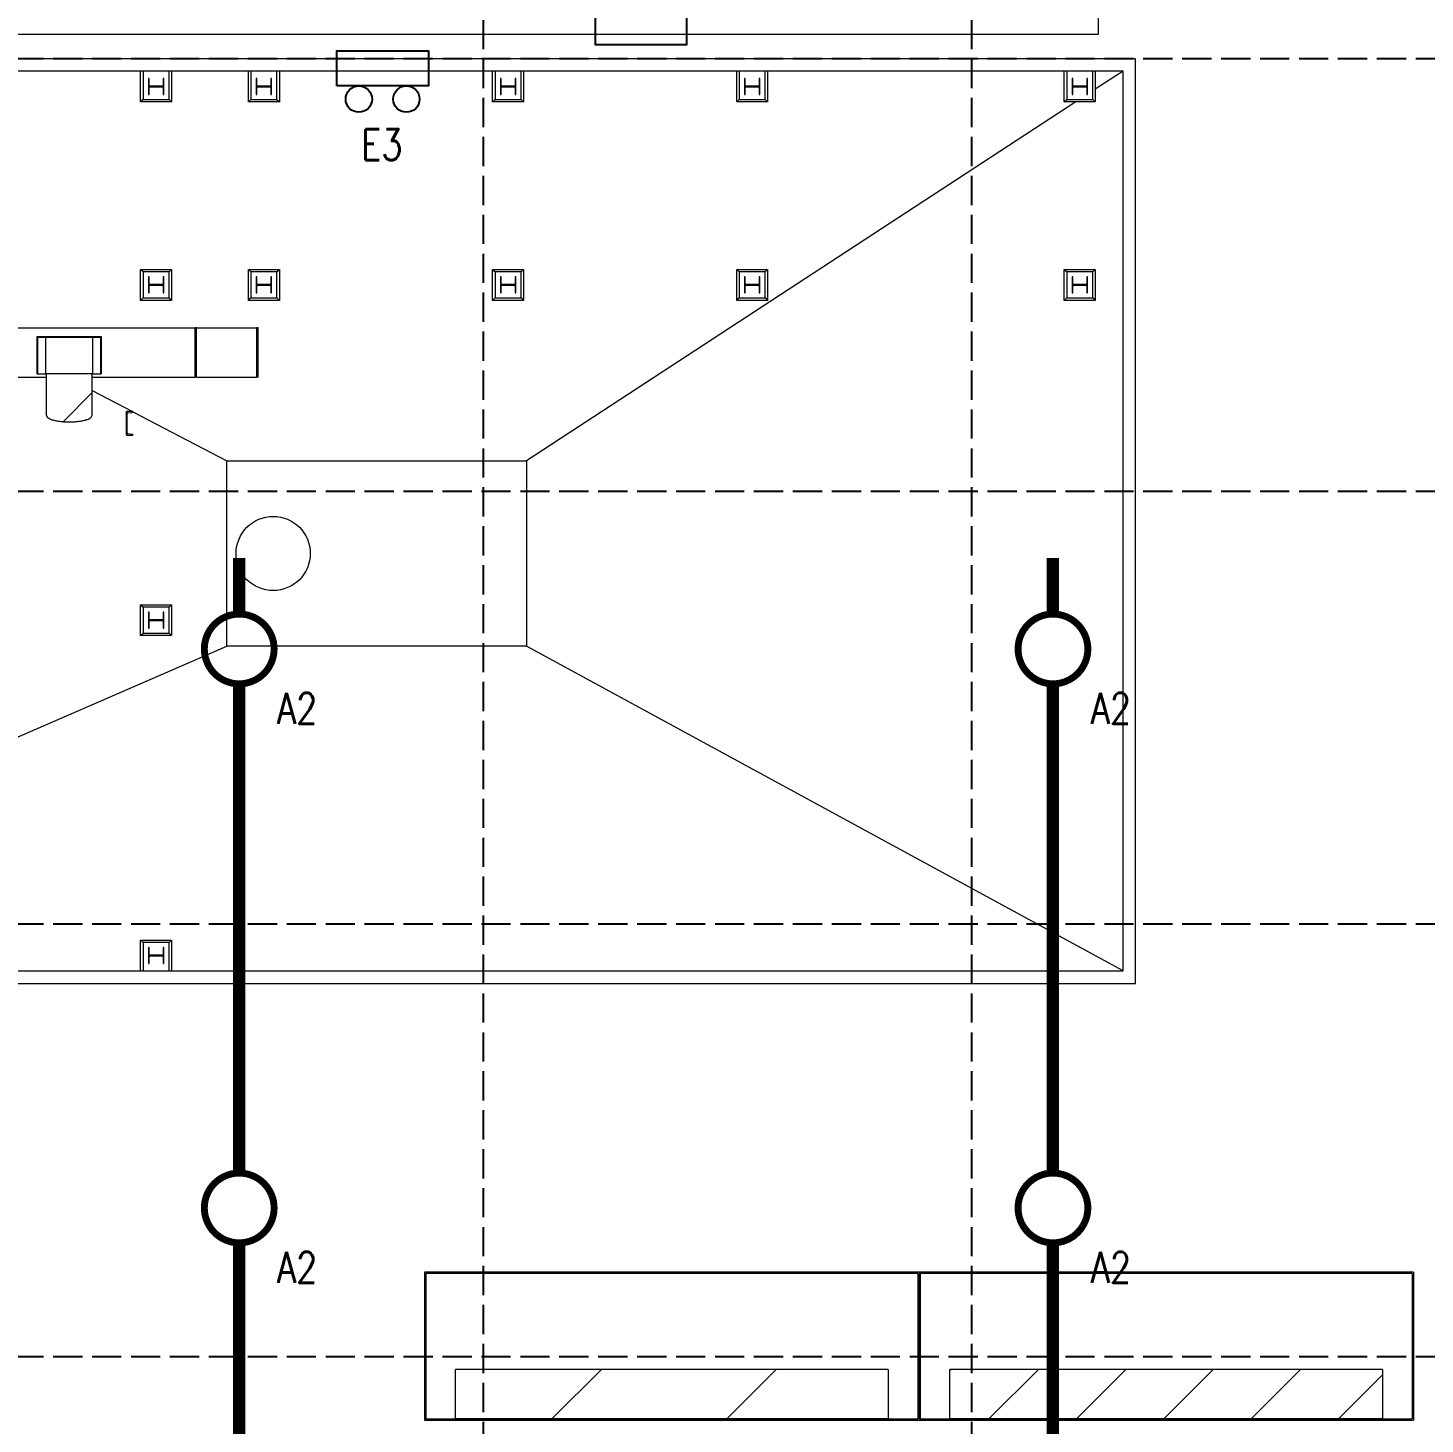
# Model space of a CAD drawing. Header units: millimetres. Extents: x 91119 to 433967, y 16708 to 144224.
# Drawn here: x 354484 to 377089, y 48609 to 71196 of the extents above; entities that cross this region are included whole.
import ezdxf

# ---------------------------------------------------------------- set-up
doc = ezdxf.new("R2010")
doc.units = ezdxf.units.MM
doc.header["$LTSCALE"] = 100
doc.linetypes.add('121217 IES and EMR$0$XKITLINE03', pattern=[6.299213, 4.724409, -1.574803])
doc.linetypes.add('DASHED', pattern=[19.05, 12.7, -6.35])
for name, color, linetype in [('121217 IES and EMR$0$grid', 8, 'Continuous'), ('121217 IES and EMR$0$Xref', 8, 'Continuous'), ('Lighting', 5, 'Continuous')]:
    doc.layers.add(name, color=color, linetype=linetype)
doc.styles.add('ROMANS', font='romans.shx', dxfattribs={"width": 0.8, "height": 2.5})

msp = doc.modelspace()

# ---------------------------------------------------------------- linework, layer by layer
at = {"layer": '121217 IES and EMR$0$grid', "linetype": '121217 IES and EMR$0$XKITLINE03'}
for p, q in [((361852, 138095), (361852, 25094)), ((369752, 138095), (369752, 25094)), ((409538, 70694), (255652, 70694)), ((409538, 63694), (256276, 63694)), ((409538, 56694), (257573, 56694)), ((409538, 49694), (255652, 49694))]:
    msp.add_line(p, q, dxfattribs=at)
at = {"layer": '121217 IES and EMR$0$Xref', "linetype": 'Continuous', "lineweight": 20}
for p, q in [((371806, 71094), (371806, 76694)), ((347402, 71094), (371806, 71094)), ((372402, 70699), (345402, 70699)), ((372402, 55739), (372402, 70699)), ((372202, 70499), (345602, 70499)), ((356307, 69999), (356307, 70499)), ((356767, 70499), (356347, 70499)), ((356347, 70499), (356347, 70039)), ((356433, 70378), (356433, 70120)), ((356445, 70378), (356433, 70378)), ((356445, 70267), (356445, 70378)), ((356670, 70378), (356670, 70267)), ((356682, 70378), (356670, 70378)), ((356682, 70120), (356682, 70378)), ((356767, 70039), (356767, 70499)), ((356807, 70499), (356807, 69999)), ((358052, 69999), (358052, 70499)), ((358512, 70499), (358092, 70499)), ((358092, 70499), (358092, 70039)), ((358178, 70378), (358178, 70120)), ((358190, 70378), (358178, 70378)), ((358190, 70267), (358190, 70378)), ((358427, 70378), (358415, 70378)), ((358415, 70378), (358415, 70267)), ((358427, 70120), (358427, 70378)), ((358512, 70039), (358512, 70499)), ((358552, 70499), (358552, 69999)), ((362002, 69999), (362002, 70499)), ((362462, 70499), (362042, 70499)), ((362042, 70499), (362042, 70039)), ((362128, 70378), (362128, 70120)), ((362140, 70378), (362128, 70378)), ((362140, 70267), (362140, 70378)), ((362377, 70378), (362365, 70378)), ((362365, 70378), (362365, 70267)), ((362377, 70120), (362377, 70378)), ((362462, 70039), (362462, 70499)), ((362502, 70499), (362502, 69999)), ((365952, 69999), (365952, 70499)), ((366412, 70499), (365992, 70499)), ((365992, 70499), (365992, 70039)), ((366078, 70378), (366078, 70120)), ((366090, 70378), (366078, 70378)), ((366090, 70267), (366090, 70378)), ((366327, 70378), (366315, 70378)), ((366315, 70378), (366315, 70267)), ((366327, 70120), (366327, 70378)), ((366412, 70039), (366412, 70499)), ((366452, 70499), (366452, 69999)), ((371252, 69999), (371252, 70499)), ((371712, 70499), (371292, 70499)), ((371292, 70499), (371292, 70039)), ((371378, 70378), (371378, 70120)), ((371390, 70378), (371378, 70378)), ((371390, 70267), (371390, 70378)), ((371627, 70378), (371615, 70378)), ((371615, 70378), (371615, 70267)), ((371627, 70120), (371627, 70378)), ((371712, 70039), (371712, 70499)), ((372202, 70499), (371752, 70205)), ((371752, 70499), (371752, 69999)), ((372202, 55939), (372202, 70499)), ((356433, 70120), (356445, 70120)), ((356445, 70120), (356445, 70230)), ((356658, 70255), (356457, 70255)), ((356457, 70243), (356658, 70243)), ((356670, 70230), (356670, 70120)), ((356670, 70120), (356682, 70120)), ((358178, 70120), (358190, 70120)), ((358190, 70120), (358190, 70230)), ((358403, 70255), (358202, 70255)), ((358202, 70243), (358403, 70243)), ((358415, 70230), (358415, 70120)), ((358415, 70120), (358427, 70120)), ((362128, 70120), (362140, 70120)), ((362140, 70120), (362140, 70230)), ((362353, 70255), (362152, 70255)), ((362152, 70243), (362353, 70243)), ((362365, 70230), (362365, 70120)), ((362365, 70120), (362377, 70120)), ((366078, 70120), (366090, 70120)), ((366090, 70120), (366090, 70230)), ((366303, 70255), (366102, 70255)), ((366102, 70243), (366303, 70243)), ((366315, 70230), (366315, 70120)), ((366315, 70120), (366327, 70120)), ((371378, 70120), (371390, 70120)), ((371390, 70120), (371390, 70230)), ((371603, 70255), (371402, 70255)), ((371402, 70243), (371603, 70243)), ((371615, 70230), (371615, 70120)), ((371615, 70120), (371627, 70120)), ((356347, 70039), (356307, 69999)), ((356807, 69999), (356307, 69999)), ((356347, 70039), (356767, 70039)), ((356767, 70039), (356807, 69999)), ((358092, 70039), (358052, 69999)), ((358552, 69999), (358052, 69999)), ((358092, 70039), (358512, 70039)), ((358512, 70039), (358552, 69999)), ((362002, 69999), (362042, 70039)), ((362502, 69999), (362002, 69999)), ((362042, 70039), (362462, 70039)), ((362502, 69999), (362462, 70039)), ((371437, 69999), (362552, 64194)), ((365992, 70039), (365952, 69999)), ((366452, 69999), (365952, 69999)), ((365992, 70039), (366412, 70039)), ((366412, 70039), (366452, 69999)), ((371252, 69999), (371292, 70039)), ((371752, 69999), (371252, 69999)), ((371292, 70039), (371712, 70039)), ((371752, 69999), (371712, 70039)), ((356307, 66789), (356307, 67289)), ((356307, 67289), (356807, 67289)), ((356347, 67249), (356307, 67289)), ((356767, 67249), (356347, 67249)), ((356347, 67249), (356347, 66829)), ((356433, 67168), (356433, 66910)), ((356445, 67168), (356433, 67168)), ((356445, 67057), (356445, 67168)), ((356670, 67168), (356670, 67057)), ((356682, 67168), (356670, 67168)), ((356682, 66910), (356682, 67168)), ((356767, 67249), (356807, 67289)), ((356767, 66829), (356767, 67249)), ((356807, 67289), (356807, 66789)), ((358052, 67289), (358552, 67289)), ((358052, 66789), (358052, 67289)), ((358052, 67289), (358092, 67249)), ((358092, 67249), (358092, 66829)), ((358512, 67249), (358092, 67249)), ((358178, 67168), (358178, 66910)), ((358190, 67168), (358178, 67168)), ((358190, 67057), (358190, 67168)), ((358415, 67168), (358415, 67057)), ((358427, 67168), (358415, 67168)), ((358427, 66910), (358427, 67168)), ((358512, 67249), (358552, 67289)), ((358512, 66829), (358512, 67249)), ((358552, 67289), (358552, 66789)), ((362002, 67289), (362502, 67289)), ((362002, 66789), (362002, 67289)), ((362002, 67289), (362042, 67249)), ((362042, 67249), (362042, 66829)), ((362462, 67249), (362042, 67249)), ((362128, 67168), (362128, 66910)), ((362140, 67168), (362128, 67168)), ((362140, 67057), (362140, 67168)), ((362377, 67168), (362365, 67168)), ((362365, 67168), (362365, 67057)), ((362377, 66910), (362377, 67168)), ((362462, 67249), (362502, 67289)), ((362462, 66829), (362462, 67249)), ((362502, 67289), (362502, 66789)), ((365952, 67289), (366452, 67289)), ((365952, 66789), (365952, 67289)), ((365952, 67289), (365992, 67249)), ((365992, 67249), (365992, 66829)), ((366412, 67249), (365992, 67249)), ((366078, 67168), (366078, 66910)), ((366090, 67168), (366078, 67168)), ((366090, 67057), (366090, 67168)), ((366315, 67168), (366315, 67057)), ((366327, 67168), (366315, 67168)), ((366327, 66910), (366327, 67168)), ((366412, 67249), (366452, 67289)), ((366412, 66829), (366412, 67249)), ((366452, 67289), (366452, 66789)), ((371252, 67289), (371752, 67289)), ((371252, 66789), (371252, 67289)), ((371252, 67289), (371292, 67249)), ((371292, 67249), (371292, 66829)), ((371712, 67249), (371292, 67249)), ((371378, 67168), (371378, 66910)), ((371390, 67168), (371378, 67168)), ((371390, 67057), (371390, 67168)), ((371615, 67168), (371615, 67057)), ((371627, 67168), (371615, 67168)), ((371627, 66910), (371627, 67168)), ((371712, 67249), (371752, 67289)), ((371712, 66829), (371712, 67249)), ((371752, 67289), (371752, 66789)), ((356445, 66910), (356445, 67020)), ((356658, 67045), (356457, 67045)), ((356457, 67033), (356658, 67033)), ((356670, 67020), (356670, 66910)), ((358190, 66910), (358190, 67020)), ((358403, 67045), (358202, 67045)), ((358202, 67033), (358403, 67033)), ((358415, 67020), (358415, 66910)), ((362140, 66910), (362140, 67020)), ((362353, 67045), (362152, 67045)), ((362152, 67033), (362353, 67033)), ((362365, 67020), (362365, 66910)), ((366090, 66910), (366090, 67020)), ((366303, 67045), (366102, 67045)), ((366102, 67033), (366303, 67033)), ((366315, 67020), (366315, 66910)), ((371390, 66910), (371390, 67020)), ((371603, 67045), (371402, 67045)), ((371402, 67033), (371603, 67033)), ((371615, 67020), (371615, 66910)), ((356307, 66789), (356347, 66829)), ((356807, 66789), (356307, 66789)), ((356347, 66829), (356767, 66829)), ((356433, 66910), (356445, 66910)), ((356670, 66910), (356682, 66910)), ((356807, 66789), (356767, 66829)), ((358052, 66789), (358092, 66829)), ((358552, 66789), (358052, 66789)), ((358092, 66829), (358512, 66829)), ((358178, 66910), (358190, 66910)), ((358415, 66910), (358427, 66910)), ((358512, 66829), (358552, 66789)), ((362002, 66789), (362042, 66829)), ((362502, 66789), (362002, 66789)), ((362042, 66829), (362462, 66829)), ((362128, 66910), (362140, 66910)), ((362365, 66910), (362377, 66910)), ((362462, 66829), (362502, 66789)), ((365952, 66789), (365992, 66829)), ((366452, 66789), (365952, 66789)), ((365992, 66829), (366412, 66829)), ((366078, 66910), (366090, 66910)), ((366315, 66910), (366327, 66910)), ((366412, 66829), (366452, 66789)), ((371252, 66789), (371292, 66829)), ((371752, 66789), (371252, 66789)), ((371292, 66829), (371712, 66829)), ((371378, 66910), (371390, 66910)), ((371615, 66910), (371627, 66910)), ((371712, 66829), (371752, 66789)), ((353954, 66344), (357184, 66344)), ((357210, 66344), (357184, 66344)), ((357184, 66344), (357184, 65544)), ((357210, 66344), (358181, 66344)), ((357210, 65544), (357210, 66344)), ((358207, 66344), (358181, 66344)), ((358181, 66344), (358181, 65544)), ((358207, 65544), (358207, 66344)), ((354635, 66204), (355670, 66204)), ((354635, 65599), (354635, 66204)), ((354645, 65599), (354645, 66196)), ((354645, 66196), (355660, 66196)), ((354772, 65599), (354772, 66196)), ((355533, 65599), (355533, 66196)), ((355660, 66196), (355660, 65599)), ((355670, 66204), (355670, 65599)), ((354635, 65599), (354645, 65599)), ((354645, 65599), (354772, 65599)), ((355524, 65598), (354781, 65598)), ((354781, 65598), (354781, 64938)), ((355524, 64938), (355524, 65598)), ((355533, 65599), (355660, 65599)), ((355660, 65599), (355670, 65599)), ((353954, 65544), (354781, 65544)), ((355524, 65544), (357184, 65544)), ((355524, 65329), (356177, 64989)), ((357210, 65544), (357184, 65544)), ((357210, 65544), (358181, 65544)), ((358207, 65544), (358181, 65544)), ((356078, 64608), (356078, 64989)), ((356179, 64989), (356078, 64989)), ((356088, 64643), (356088, 64954)), ((356103, 64970), (356171, 64976)), ((356179, 64989), (356179, 64985)), ((356179, 64987), (357702, 64194)), ((356078, 64608), (356179, 64608)), ((356171, 64621), (356103, 64627)), ((356179, 64612), (356179, 64608)), ((357702, 64194), (362552, 64194)), ((357702, 61194), (357702, 64194)), ((362552, 64194), (362552, 61194)), ((356307, 61864), (356807, 61864)), ((356307, 61364), (356307, 61864)), ((356307, 61864), (356347, 61824)), ((356347, 61824), (356347, 61404)), ((356767, 61824), (356347, 61824)), ((356433, 61743), (356433, 61485)), ((356445, 61743), (356433, 61743)), ((356445, 61632), (356445, 61743)), ((356670, 61743), (356670, 61632)), ((356682, 61743), (356670, 61743)), ((356682, 61485), (356682, 61743)), ((356767, 61824), (356807, 61864)), ((356767, 61404), (356767, 61824)), ((356807, 61864), (356807, 61364)), ((356445, 61485), (356445, 61595)), ((356658, 61620), (356457, 61620)), ((356457, 61608), (356658, 61608)), ((356670, 61595), (356670, 61485)), ((356307, 61364), (356347, 61404)), ((356807, 61364), (356307, 61364)), ((356347, 61404), (356767, 61404)), ((356433, 61485), (356445, 61485)), ((356670, 61485), (356682, 61485)), ((356767, 61404), (356807, 61364)), ((353277, 59272), (357702, 61194)), ((362552, 61194), (357702, 61194)), ((372202, 55939), (362552, 61194)), ((356307, 55939), (356307, 56439)), ((356307, 56439), (356807, 56439)), ((356347, 56399), (356307, 56439)), ((356767, 56399), (356347, 56399)), ((356347, 56399), (356347, 55939)), ((356433, 56318), (356433, 56060)), ((356445, 56318), (356433, 56318)), ((356445, 56207), (356445, 56318)), ((356670, 56318), (356670, 56207)), ((356682, 56318), (356670, 56318)), ((356682, 56060), (356682, 56318)), ((356767, 56399), (356807, 56439)), ((356767, 55939), (356767, 56399)), ((356807, 56439), (356807, 55939)), ((356445, 56060), (356445, 56170)), ((356658, 56195), (356457, 56195)), ((356457, 56183), (356658, 56183)), ((356670, 56170), (356670, 56060)), ((345602, 55939), (372202, 55939)), ((356347, 55939), (356767, 55939)), ((356433, 56060), (356445, 56060)), ((356670, 56060), (356682, 56060)), ((345402, 55739), (372402, 55739)), ((360902, 51064), (360902, 48674)), ((368902, 51064), (360902, 51064)), ((368882, 51044), (360922, 51044)), ((360922, 51044), (360922, 48694)), ((368882, 51044), (368882, 48694)), ((368902, 51064), (368902, 48674)), ((368902, 51064), (368902, 48674)), ((376902, 51064), (368902, 51064)), ((376882, 51044), (368922, 51044)), ((368922, 51044), (368922, 48694)), ((376882, 51044), (376882, 48694)), ((376902, 51064), (376902, 48674)), ((368402, 49494), (361402, 49494)), ((361402, 48694), (361402, 49494)), ((368402, 49494), (368402, 48694)), ((376402, 49494), (369402, 49494)), ((369402, 48694), (369402, 49494)), ((376402, 49494), (376402, 48694)), ((360902, 48674), (368902, 48674)), ((360922, 48694), (368882, 48694)), ((368402, 48694), (361402, 48694)), ((368902, 48674), (376902, 48674)), ((368922, 48694), (376882, 48694)), ((376402, 48694), (369402, 48694))]:
    msp.add_line(p, q, dxfattribs=at)
at = {"layer": '121217 IES and EMR$0$Xref', "linetype": 'Continuous', "lineweight": 0}
for p, q in [((366090, 70206), (366078, 70194)), ((366138, 70255), (366126, 70243)), ((371390, 67021), (371378, 67009)), ((371414, 67045), (371402, 67033)), ((355016, 66204), (355008, 66196)), ((358181, 66026), (358207, 66000)), ((354645, 65832), (354635, 65823)), ((357184, 65609), (357210, 65583)), ((355524, 65297), (355053, 64826)), ((356444, 56318), (356433, 56306)), ((363244, 51064), (363264, 51044)), ((366073, 51064), (366093, 51044)), ((368901, 51064), (368902, 51062)), ((368902, 51062), (368922, 51042)), ((370315, 51064), (370335, 51044)), ((371729, 51064), (371749, 51044)), ((373144, 51064), (373164, 51044)), ((374558, 51064), (374578, 51044)), ((375972, 51064), (375992, 51044)), ((360902, 50577), (360922, 50557)), ((376882, 50153), (376902, 50133)), ((368902, 49648), (368922, 49628)), ((363762, 49494), (362962, 48694)), ((366591, 49494), (365791, 48694)), ((369419, 49494), (369402, 49477)), ((370833, 49494), (370033, 48694)), ((372247, 49494), (371447, 48694)), ((373662, 49494), (372862, 48694)), ((375076, 49494), (374276, 48694)), ((376402, 49406), (375690, 48694)), ((362786, 48694), (362806, 48674)), ((365614, 48694), (365634, 48674)), ((368443, 48694), (368463, 48674)), ((369857, 48694), (369877, 48674)), ((371271, 48694), (371291, 48674)), ((372685, 48694), (372705, 48674)), ((374099, 48694), (374119, 48674)), ((375514, 48694), (375534, 48674)), ((376882, 48739), (376902, 48719))]:
    msp.add_line(p, q, dxfattribs=at)
at = {"layer": '121217 IES and EMR$0$Xref', "linetype": 'Continuous', "lineweight": 20}
msp.add_circle((358452, 62694), 600, dxfattribs=at)
for centre, radius, start, end in [((356457, 70267), 12.7, 180, 270), ((356457, 70230), 12.7, 90, 180), ((356658, 70267), 12.7, 270, 0), ((356658, 70230), 12.7, 0, 90), ((358202, 70267), 12.7, 180, 270), ((358202, 70230), 12.7, 90, 180), ((358403, 70267), 12.7, 270, 0), ((358403, 70230), 12.7, 0, 90), ((362152, 70267), 12.7, 180, 270), ((362152, 70230), 12.7, 90, 180), ((362353, 70267), 12.7, 270, 0), ((362353, 70230), 12.7, 0, 90), ((366102, 70267), 12.7, 180, 270), ((366102, 70230), 12.7, 90, 180), ((366303, 70267), 12.7, 270, 0), ((366303, 70230), 12.7, 0, 90), ((371402, 70267), 12.7, 180, 270), ((371402, 70230), 12.7, 90, 180), ((371603, 70267), 12.7, 270, 0), ((371603, 70230), 12.7, 0, 90), ((356457, 67057), 12.7, 180, 270), ((356457, 67020), 12.7, 90, 180), ((356658, 67057), 12.7, 270, 0), ((356658, 67020), 12.7, 0, 90), ((358202, 67057), 12.7, 180, 270), ((358202, 67020), 12.7, 90, 180), ((358403, 67057), 12.7, 270, 0), ((358403, 67020), 12.7, 0, 90), ((362152, 67057), 12.7, 180, 270), ((362152, 67020), 12.7, 90, 180), ((362353, 67057), 12.7, 270, 0), ((362353, 67020), 12.7, 0, 90), ((366102, 67057), 12.7, 180, 270), ((366102, 67020), 12.7, 90, 180), ((366303, 67057), 12.7, 270, 0), ((366303, 67020), 12.7, 0, 90), ((371402, 67057), 12.7, 180, 270), ((371402, 67020), 12.7, 90, 180), ((371603, 67057), 12.7, 270, 0), ((371603, 67020), 12.7, 0, 90), ((356104, 64954), 16, 95.1017, 180), ((356170, 64985), 9, 275.1017, 0), ((356104, 64643), 16, 180, 264.8983), ((356170, 64612), 9, 0, 84.8983), ((356457, 61632), 12.7, 180, 270), ((356457, 61595), 12.7, 90, 180), ((356658, 61632), 12.7, 270, 0), ((356658, 61595), 12.7, 0, 90), ((356457, 56207), 12.7, 180, 270), ((356457, 56170), 12.7, 90, 180), ((356658, 56207), 12.7, 270, 0), ((356658, 56170), 12.7, 0, 90)]:
    msp.add_arc(centre, radius, start, end, dxfattribs=at)
for points, knots in [([(354781, 64938), (354781, 64937), (354781, 64936), (354781, 64934), (354781, 64933), (354781, 64931), (354782, 64929), (354782, 64926), (354783, 64924), (354784, 64921), (354785, 64919), (354787, 64914), (354788, 64911), (354791, 64907), (354792, 64905), (354794, 64903), (354794, 64903), (354795, 64901), (354796, 64901), (354799, 64897), (354801, 64895), (354807, 64890), (354809, 64888), (354813, 64885), (354815, 64884), (354818, 64882), (354819, 64881), (354824, 64879), (354827, 64877), (354836, 64872), (354842, 64869), (354855, 64864), (354861, 64861), (354871, 64858), (354874, 64857), (354881, 64855), (354884, 64854), (354894, 64852), (354901, 64850), (354908, 64849)], [0, 0, 0, 0, 0.015625, 0.015625, 0.03125, 0.03125, 0.0625, 0.0625, 0.09375, 0.09375, 0.125, 0.125, 0.1875, 0.1875, 0.21875, 0.21875, 0.234375, 0.234375, 0.25, 0.25, 0.3125, 0.3125, 0.375, 0.375, 0.40625, 0.40625, 0.4375, 0.4375, 0.5, 0.5, 0.625, 0.625, 0.75, 0.75, 0.8125, 0.8125, 0.875, 0.875, 1, 1, 1, 1]), ([(355397, 64849), (355404, 64850), (355411, 64852), (355424, 64855), (355431, 64857), (355444, 64861), (355450, 64864), (355460, 64868), (355463, 64869), (355467, 64871), (355469, 64872), (355472, 64873), (355474, 64874), (355478, 64877), (355481, 64878), (355487, 64882), (355490, 64884), (355496, 64888), (355498, 64890), (355502, 64893), (355502, 64894), (355504, 64895), (355504, 64896), (355506, 64898), (355507, 64899), (355511, 64903), (355513, 64905), (355516, 64910), (355517, 64911), (355518, 64914), (355519, 64916), (355520, 64919), (355521, 64921), (355522, 64923), (355522, 64924), (355523, 64926), (355523, 64927), (355524, 64931), (355524, 64934), (355524, 64938)], [0, 0, 0, 0, 0.125, 0.125, 0.25, 0.25, 0.375, 0.375, 0.4375, 0.4375, 0.46875, 0.46875, 0.5, 0.5, 0.5625, 0.5625, 0.625, 0.625, 0.6875, 0.6875, 0.703125, 0.703125, 0.71875, 0.71875, 0.75, 0.75, 0.8125, 0.8125, 0.84375, 0.84375, 0.875, 0.875, 0.90625, 0.90625, 0.921875, 0.921875, 0.9375, 0.9375, 1, 1, 1, 1]), ([(354908, 64849), (354928, 64844), (354948, 64840), (354988, 64833), (355009, 64830), (355049, 64826), (355070, 64824), (355111, 64822), (355131, 64821), (355162, 64821), (355172, 64821), (355188, 64822), (355193, 64822), (355203, 64822), (355209, 64823), (355234, 64824), (355255, 64826), (355296, 64830), (355316, 64833), (355357, 64840), (355377, 64844), (355397, 64849)], [0, 0, 0, 0, 0.125, 0.125, 0.25, 0.25, 0.375, 0.375, 0.5, 0.5, 0.5625, 0.5625, 0.59375, 0.59375, 0.625, 0.625, 0.75, 0.75, 0.875, 0.875, 1, 1, 1, 1])]:
    msp.add_open_spline(points, degree=3, knots=knots, dxfattribs=at)
at = {"layer": 'Lighting'}
for points in [[(363663, 71497), (363663, 70928), (365145, 70928), (365145, 71497)], [(359482, 70258), (359482, 70828), (360964, 70828), (360964, 70258)]]:
    msp.add_lwpolyline(points, close=True, dxfattribs=at)
at = {"layer": 'Lighting', "color": 1, "linetype": 'DASHED', "const_width": 200}
for points in [[(357902, 61714), (357902, 62619)], [(371069, 61714), (371069, 62619)], [(357902, 52669), (357902, 60585)], [(371069, 52669), (371069, 60585)], [(357902, 43625), (357902, 51540)], [(371069, 43625), (371069, 51540)]]:
    msp.add_lwpolyline(points, dxfattribs=at)
at = {"layer": 'Lighting', "const_width": 112}
for points in [[(357338, 61149, 1), (358467, 61149, 1)], [(370504, 61149, 1), (371633, 61149, 1)], [(357338, 52105, 1), (358467, 52105, 1)], [(370504, 52105, 1), (371633, 52105, 1)]]:
    msp.add_lwpolyline(points, format="xyb", close=True, dxfattribs=at)
at = {"layer": 'Lighting'}
for centre in [(359838, 70045), (360608, 70045)]:
    msp.add_circle(centre, 213, dxfattribs=at)

# ---------------------------------------------------------------- texts
at = {"layer": 'Lighting', "color": 0, "style": 'ROMANS', "width": 0.8}
msp.add_text('E3', height=500, dxfattribs=at).set_placement((359876, 69059))
at = {"layer": 'Lighting', "color": 0, "char_height": 500, "width": 7884.62, "attachment_point": 1, "style": 'ROMANS'}
for insert in [(358514, 60438), (371681, 60438), (358514, 51394), (371681, 51394)]:
    msp.add_mtext('A2', dxfattribs=dict(at, insert=insert))

doc.saveas('drawing.dxf')
